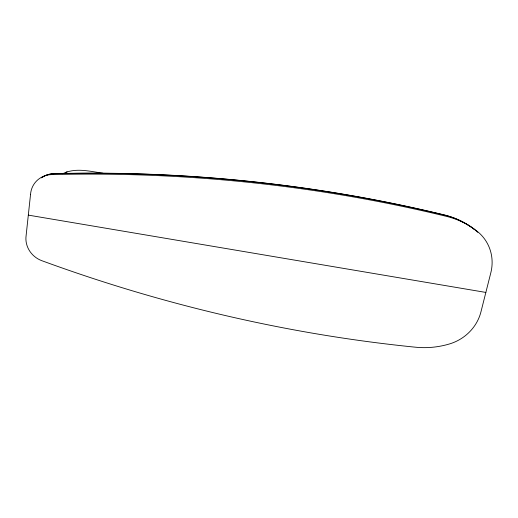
<?xml version="1.0" encoding="UTF-8"?>
<svg xmlns="http://www.w3.org/2000/svg" width="518" height="518" viewBox="0 0 518 518"><rect width="100%" height="100%" fill="white"/><g stroke="black" fill="none" stroke-linecap="round" stroke-linejoin="round"><path stroke-width="0.78" d="M65.579 172.468C77.551 167.949 90.812 171.503 102.998 173.232M62.633 173.744L67.087 171.814M28.315 215.119L485.852 292.43M41.285 177.888A23.394 21.989 38.7 0 1 53.626 173.757A1092.734 787.023 2.2 0 1 444.509 215.106A83.599 78.425 -26 0 1 474.935 229.85A44.308 41.511 -31.2 0 1 477.816 232.368M471.833 227.544A83.482 78.328 -26.1 0 0 444.243 214.931A1091.536 786.46 2.2 0 0 53.911 173.64A23.362 21.963 38.7 0 0 42.126 177.389M472.403 227.959A83.482 78.328 -26.1 0 1 474.624 229.655M30.543 194.386L26.114 235.593A23.239 21.717 33.2 0 0 41.835 260.696C162.238 304.83 288.047 334.401 415.676 347.222A85.379 80.316 -29.7 0 0 449.482 343.952A44.036 41.039 -26.3 0 0 480.944 311.875L490.824 272.759A44.749 41.887 -31.1 0 0 477.117 231.235A84.421 79.137 -26 0 0 446.399 216.356A1101.197 790.986 2.2 0 0 51.58 174.605A23.634 22.203 38.6 0 0 30.543 194.386"/></g></svg>
